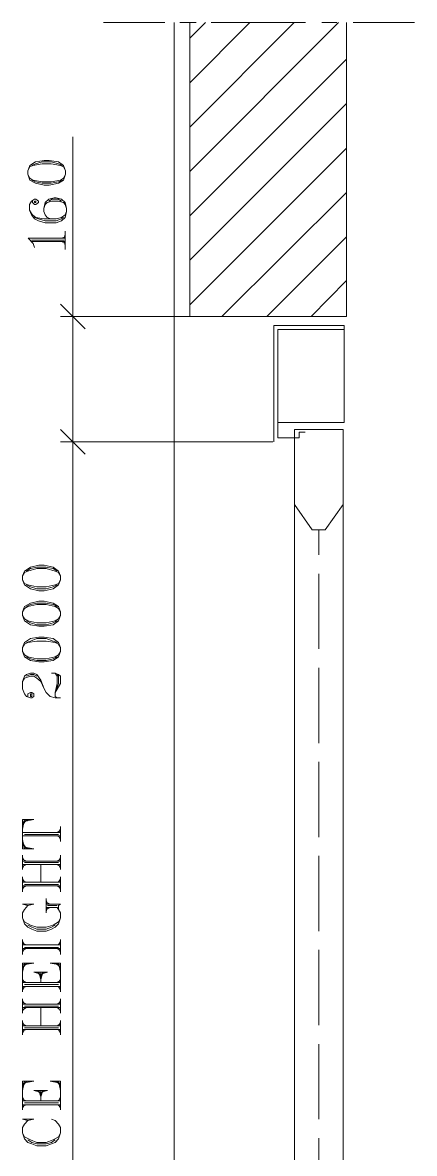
# Model space of a CAD drawing. Header units: inches. Extents: x 21 to 9510, y 4543 to 8390.
# Drawn here: x 2448 to 3073, y 6280 to 8084 of the extents above; entities that cross this region are included whole.
import ezdxf

# ---------------------------------------------------------------- set-up
doc = ezdxf.new("R2010")
doc.units = ezdxf.units.IN
doc.header["$MEASUREMENT"] = 0
doc.linetypes.add('ACAD_ISO02W100', pattern=[15, 12, -3])
doc.layers.add('DL', color=8, linetype='ACAD_ISO02W100', lineweight=0)

msp = doc.modelspace()

# ---------------------------------------------------------------- linework, layer by layer
at = {"color": 7, "linetype": 'Continuous', "lineweight": 20, "transparency": 33554666}
for p, q in [((2881.716, 7315.011, -137), (2910.208, 7275.011, -137)), ((2881.716, 7315.011, -137), (2910.208, 7275.011, -137)), ((2959.15, 7315.011, -137), (2930.657, 7275.011, -137)), ((2959.15, 7315.011, -137), (2930.657, 7275.011, -137)), ((2910.208, 7275.011, -137), (2930.657, 7275.011, -137)), ((2910.208, 7275.011, -137), (2930.657, 7275.011, -137))]:
    msp.add_line(p, q, dxfattribs=at)
at = {"color": 7, "linetype": 'Continuous', "lineweight": 20, "transparency": 33554666, "elevation": -137}
for points in [[(2577.29, 8083.553), (2675.176, 8083.553), (2675.176, 8083.553)], [(2577.29, 8083.553), (2675.176, 8083.553), (2675.176, 8083.553)], [(2689.755, 5414.593), (2689.755, 8083.553), (2689.755, 8083.553)], [(2689.755, 5414.593), (2689.755, 8083.553), (2689.755, 8083.553)], [(2699.127, 8083.553), (2725.16, 8083.553), (2725.16, 8083.553)], [(2699.127, 8083.553), (2725.16, 8083.553), (2725.16, 8083.553)], [(2714.747, 7614.949), (2714.747, 8083.553), (2714.747, 8083.553)], [(2714.747, 8058.561), (2739.739, 8083.553), (2739.739, 8083.553)], [(2714.747, 7987.75), (2810.55, 8083.553), (2810.55, 8083.553)], [(2714.747, 7916.938), (2881.362, 8083.553), (2881.362, 8083.553)], [(2714.747, 7846.127), (2952.173, 8083.553), (2952.173, 8083.553)], [(2714.747, 7614.949), (2714.747, 8083.553), (2714.747, 8083.553)], [(2714.747, 8058.561), (2739.739, 8083.553), (2739.739, 8083.553)], [(2714.747, 7987.75), (2810.55, 8083.553), (2810.55, 8083.553)], [(2714.747, 7916.938), (2881.362, 8083.553), (2881.362, 8083.553)], [(2714.747, 7846.127), (2952.173, 8083.553), (2952.173, 8083.553)], [(2749.111, 8083.553), (2899.064, 8083.553), (2899.064, 8083.553)], [(2749.111, 8083.553), (2899.064, 8083.553), (2899.064, 8083.553)], [(2925.098, 8083.553), (2949.049, 8083.553), (2949.049, 8083.553)], [(2925.098, 8083.553), (2949.049, 8083.553), (2949.049, 8083.553)], [(2964.669, 7614.949), (2964.669, 8083.553), (2964.669, 8083.553)], [(2964.669, 7614.949), (2964.669, 8083.553), (2964.669, 8083.553)], [(2975.082, 8083.553), (3072.969, 8083.553), (3072.969, 8083.553)], [(2975.082, 8083.553), (3072.969, 8083.553), (3072.969, 8083.553)], [(2714.747, 7775.316), (2964.669, 8025.238), (2964.669, 8025.238)], [(2714.747, 7775.316), (2964.669, 8025.238), (2964.669, 8025.238)], [(2714.747, 7704.505), (2964.669, 7954.427), (2964.669, 7954.427)], [(2714.747, 7704.505), (2964.669, 7954.427), (2964.669, 7954.427)], [(2528.347, 7415.011), (2528.347, 7614.949), (2528.347, 7901.318)], [(2528.347, 7415.011), (2528.347, 7614.949), (2528.347, 7901.318)], [(2714.747, 7633.693), (2964.669, 7883.615), (2964.669, 7883.615)], [(2714.747, 7633.693), (2964.669, 7883.615), (2964.669, 7883.615)], [(2511.548, 7855.469), (2505.3, 7858.593), (2493.845, 7861.717), (2479.266, 7861.717), (2468.853, 7858.593), (2462.605, 7855.469)], [(2511.548, 7855.469), (2505.3, 7858.593), (2493.845, 7861.717), (2479.266, 7861.717), (2468.853, 7858.593), (2462.605, 7855.469)], [(2516.755, 7847.139), (2513.631, 7853.387), (2508.424, 7855.469), (2493.845, 7858.593), (2479.266, 7858.593), (2464.688, 7855.469), (2459.481, 7853.387), (2456.357, 7847.139)], [(2516.755, 7847.139), (2513.631, 7853.387), (2508.424, 7855.469), (2493.845, 7858.593), (2479.266, 7858.593), (2464.688, 7855.469), (2459.481, 7853.387), (2456.357, 7847.139)], [(2456.357, 7841.932), (2459.481, 7835.684), (2464.688, 7832.56), (2479.266, 7829.436), (2493.845, 7829.436), (2508.424, 7832.56), (2513.631, 7835.684), (2516.755, 7841.932)], [(2456.357, 7841.932), (2459.481, 7835.684), (2464.688, 7832.56), (2479.266, 7829.436), (2493.845, 7829.436), (2508.424, 7832.56), (2513.631, 7835.684), (2516.755, 7841.932)], [(2462.605, 7832.56), (2468.853, 7829.436), (2479.266, 7827.353), (2493.845, 7827.353), (2505.3, 7829.436), (2511.548, 7832.56)], [(2462.605, 7832.56), (2468.853, 7829.436), (2479.266, 7827.353), (2493.845, 7827.353), (2505.3, 7829.436), (2511.548, 7832.56)], [(2765.773, 7614.949), (2964.669, 7812.804), (2964.669, 7812.804)], [(2765.773, 7614.949), (2964.669, 7812.804), (2964.669, 7812.804)], [(2464.189, 7798.86), (2464.189, 7796.777), (2467.313, 7793.653), (2469.396, 7793.653), (2473.561, 7796.777), (2473.561, 7798.86), (2469.396, 7801.984), (2467.313, 7801.984), (2462.106, 7798.86), (2458.982, 7793.653), (2458.982, 7784.281), (2462.106, 7776.992), (2467.313, 7770.744), (2473.561, 7767.62), (2483.974, 7764.496), (2501.677, 7764.496), (2510.008, 7767.62), (2516.256, 7772.826), (2518.339, 7782.198), (2518.339, 7787.405), (2516.256, 7796.777), (2510.008, 7801.984), (2501.677, 7804.067), (2498.553, 7804.067), (2490.223, 7801.984), (2483.974, 7796.777), (2481.892, 7787.405), (2481.892, 7782.198), (2483.974, 7776.992), (2487.098, 7772.826), (2493.347, 7770.744)], [(2464.189, 7798.86), (2464.189, 7796.777), (2467.313, 7793.653), (2469.396, 7793.653), (2473.561, 7796.777), (2473.561, 7798.86), (2469.396, 7801.984), (2467.313, 7801.984), (2462.106, 7798.86), (2458.982, 7793.653), (2458.982, 7784.281), (2462.106, 7776.992), (2467.313, 7770.744), (2473.561, 7767.62), (2483.974, 7764.496), (2501.677, 7764.496), (2510.008, 7767.62), (2516.256, 7772.826), (2518.339, 7782.198), (2518.339, 7787.405), (2516.256, 7796.777), (2510.008, 7801.984), (2501.677, 7804.067), (2498.553, 7804.067), (2490.223, 7801.984), (2483.974, 7796.777), (2481.892, 7787.405), (2481.892, 7782.198), (2483.974, 7776.992), (2487.098, 7772.826), (2493.347, 7770.744)], [(2518.339, 7787.405), (2516.256, 7793.653), (2513.132, 7796.777), (2504.801, 7798.86), (2495.429, 7798.86), (2487.098, 7796.777), (2483.974, 7793.653), (2481.892, 7787.405)], [(2518.339, 7787.405), (2516.256, 7793.653), (2513.132, 7796.777), (2504.801, 7798.86), (2495.429, 7798.86), (2487.098, 7796.777), (2483.974, 7793.653), (2481.892, 7787.405)], [(2510.008, 7798.86), (2504.801, 7801.984), (2495.429, 7801.984), (2490.223, 7798.86)], [(2510.008, 7798.86), (2504.801, 7801.984), (2495.429, 7801.984), (2490.223, 7798.86)], [(2458.982, 7784.281), (2462.106, 7779.074), (2464.189, 7776.992), (2469.396, 7772.826), (2481.892, 7770.744), (2501.677, 7770.744), (2510.008, 7772.826), (2516.256, 7776.992), (2518.339, 7782.198)], [(2458.982, 7784.281), (2462.106, 7779.074), (2464.189, 7776.992), (2469.396, 7772.826), (2481.892, 7770.744), (2501.677, 7770.744), (2510.008, 7772.826), (2516.256, 7776.992), (2518.339, 7782.198)], [(2467.313, 7772.826), (2473.561, 7770.744), (2483.974, 7767.62), (2501.677, 7767.62), (2510.008, 7770.744), (2513.132, 7772.826)], [(2467.313, 7772.826), (2473.561, 7770.744), (2483.974, 7767.62), (2501.677, 7767.62), (2510.008, 7770.744), (2513.132, 7772.826)], [(2516.26, 7739.675), (2456.904, 7739.675), (2465.234, 7731.344), (2467.317, 7725.096)], [(2516.26, 7739.675), (2456.904, 7739.675), (2465.234, 7731.344), (2467.317, 7725.096)], [(2462.11, 7736.551), (2514.177, 7736.551), (2514.177, 7736.551)], [(2462.11, 7736.551), (2514.177, 7736.551), (2514.177, 7736.551)], [(2510.012, 7739.675), (2516.26, 7741.758), (2516.26, 7741.758)], [(2510.012, 7739.675), (2516.26, 7741.758), (2516.26, 7741.758)], [(2514.177, 7739.675), (2516.26, 7745.923), (2516.26, 7745.923)], [(2514.177, 7739.675), (2516.26, 7745.923), (2516.26, 7745.923)], [(2516.26, 7721.972), (2516.26, 7751.13), (2516.26, 7751.13)], [(2516.26, 7721.972), (2516.26, 7751.13), (2516.26, 7751.13)], [(2837.625, 7614.949), (2964.669, 7741.993), (2964.669, 7741.993)], [(2837.625, 7614.949), (2964.669, 7741.993), (2964.669, 7741.993)], [(2462.11, 7734.468), (2516.26, 7734.468), (2516.26, 7734.468)], [(2462.11, 7734.468), (2516.26, 7734.468), (2516.26, 7734.468)], [(2510.012, 7734.468), (2516.26, 7731.344), (2516.26, 7731.344)], [(2510.012, 7734.468), (2516.26, 7731.344), (2516.26, 7731.344)], [(2514.177, 7734.468), (2516.26, 7728.22), (2516.26, 7728.22)], [(2514.177, 7734.468), (2516.26, 7728.22), (2516.26, 7728.22)], [(2908.437, 7614.949), (2964.669, 7672.223), (2964.669, 7672.223)], [(2908.437, 7614.949), (2964.669, 7672.223), (2964.669, 7672.223)], [(2548.132, 7595.164), (2508.561, 7634.735), (2508.561, 7634.735)], [(2548.132, 7595.164), (2508.561, 7634.735), (2508.561, 7634.735)], [(2791.806, 7614.949), (2508.561, 7614.949), (2508.561, 7614.949)], [(2791.806, 7614.949), (2508.561, 7614.949), (2508.561, 7614.949)], [(2714.747, 7614.949), (2964.669, 7614.949), (2964.669, 7614.949)], [(2714.747, 7614.949), (2964.669, 7614.949), (2964.669, 7614.949)], [(2848.767, 7415.011), (2848.767, 7600.37), (2855.016, 7600.37)], [(2848.767, 7415.011), (2848.767, 7600.37), (2855.016, 7600.37)], [(2855.016, 7600.37), (2960.914, 7600.37), (2960.914, 7594.122)], [(2855.016, 7600.37), (2960.914, 7600.37), (2960.914, 7594.122)], [(2855.016, 7594.122), (2889.38, 7594.122), (2898.752, 7594.122)], [(2889.38, 7421.259), (2855.016, 7421.259), (2855.016, 7594.122)], [(2855.016, 7594.122), (2889.38, 7594.122), (2898.752, 7594.122)], [(2889.38, 7421.259), (2855.016, 7421.259), (2855.016, 7594.122)], [(2548.132, 7395.226), (2508.561, 7434.797), (2508.561, 7434.797)], [(2508.561, 7434.797), (2548.132, 7395.226), (2548.132, 7395.226)], [(2548.132, 7395.226), (2508.561, 7434.797), (2508.561, 7434.797)], [(2508.561, 7434.797), (2548.132, 7395.226), (2548.132, 7395.226)], [(2881.716, 5425.007), (2881.716, 7434.797), (2959.15, 7434.797)], [(2881.716, 5425.007), (2881.716, 7434.797), (2959.15, 7434.797)], [(2889.38, 7434.797), (2898.752, 7434.797), (2898.752, 7434.797)], [(2889.38, 7434.797), (2898.752, 7434.797), (2898.752, 7434.797)], [(2889.38, 7430.632), (2898.752, 7430.632), (2898.752, 7430.632)], [(2889.38, 7421.259), (2889.38, 7430.632), (2889.38, 7430.632)], [(2889.38, 7430.632), (2898.752, 7430.632), (2898.752, 7430.632)], [(2889.38, 7421.259), (2889.38, 7430.632), (2889.38, 7430.632)], [(2959.15, 5425.007), (2959.15, 7434.797), (2959.15, 7434.797)], [(2959.15, 5425.007), (2959.15, 7434.797), (2959.15, 7434.797)], [(2817.84, 7415.011), (2508.561, 7415.011), (2508.561, 7415.011)], [(2767.855, 7415.011), (2508.561, 7415.011), (2508.561, 7415.011)], [(2817.84, 7415.011), (2508.561, 7415.011), (2508.561, 7415.011)], [(2767.855, 7415.011), (2508.561, 7415.011), (2508.561, 7415.011)], [(2528.347, 5414.593), (2528.347, 7415.011), (2528.347, 7415.011)], [(2528.347, 5414.593), (2528.347, 7415.011), (2528.347, 7415.011)], [(2689.755, 7415.011), (2846.997, 7415.011), (2846.997, 7415.011)], [(2689.755, 7415.011), (2846.997, 7415.011), (2846.997, 7415.011)], [(2508.561, 7201.536), (2505.437, 7206.743), (2500.23, 7208.826), (2485.652, 7212.991), (2471.073, 7212.991), (2456.494, 7208.826), (2451.287, 7206.743), (2448.163, 7201.536)], [(2508.561, 7201.536), (2505.437, 7206.743), (2500.23, 7208.826), (2485.652, 7212.991), (2471.073, 7212.991), (2456.494, 7208.826), (2451.287, 7206.743), (2448.163, 7201.536)], [(2503.354, 7208.826), (2497.106, 7212.991), (2485.652, 7215.074), (2471.073, 7215.074), (2460.659, 7212.991), (2454.411, 7208.826)], [(2503.354, 7208.826), (2497.106, 7212.991), (2485.652, 7215.074), (2471.073, 7215.074), (2460.659, 7212.991), (2454.411, 7208.826)], [(2448.163, 7195.288), (2451.287, 7189.04), (2456.494, 7186.958), (2471.073, 7183.833), (2485.652, 7183.833), (2500.23, 7186.958), (2505.437, 7189.04), (2508.561, 7195.288)], [(2448.163, 7195.288), (2451.287, 7189.04), (2456.494, 7186.958), (2471.073, 7183.833), (2485.652, 7183.833), (2500.23, 7186.958), (2505.437, 7189.04), (2508.561, 7195.288)], [(2454.411, 7186.958), (2460.659, 7183.833), (2471.073, 7180.709), (2485.652, 7180.709), (2497.106, 7183.833), (2503.354, 7186.958)], [(2454.411, 7186.958), (2460.659, 7183.833), (2471.073, 7180.709), (2485.652, 7180.709), (2497.106, 7183.833), (2503.354, 7186.958)], [(2508.561, 7144.262), (2505.437, 7149.469), (2500.23, 7152.593), (2485.652, 7155.717), (2471.073, 7155.717), (2456.494, 7152.593), (2451.287, 7149.469), (2448.163, 7144.262)], [(2508.561, 7144.262), (2505.437, 7149.469), (2500.23, 7152.593), (2485.652, 7155.717), (2471.073, 7155.717), (2456.494, 7152.593), (2451.287, 7149.469), (2448.163, 7144.262)], [(2503.354, 7152.593), (2497.106, 7155.717), (2485.652, 7157.8), (2471.073, 7157.8), (2460.659, 7155.717), (2454.411, 7152.593)], [(2503.354, 7152.593), (2497.106, 7155.717), (2485.652, 7157.8), (2471.073, 7157.8), (2460.659, 7155.717), (2454.411, 7152.593)], [(2448.163, 7138.014), (2451.287, 7132.808), (2456.494, 7129.684), (2471.073, 7126.56), (2485.652, 7126.56), (2500.23, 7129.684), (2505.437, 7132.808), (2508.561, 7138.014)], [(2448.163, 7138.014), (2451.287, 7132.808), (2456.494, 7129.684), (2471.073, 7126.56), (2485.652, 7126.56), (2500.23, 7129.684), (2505.437, 7132.808), (2508.561, 7138.014)], [(2454.411, 7129.684), (2460.659, 7126.56), (2471.073, 7123.436), (2485.652, 7123.436), (2497.106, 7126.56), (2503.354, 7129.684)], [(2454.411, 7129.684), (2460.659, 7126.56), (2471.073, 7123.436), (2485.652, 7123.436), (2497.106, 7126.56), (2503.354, 7129.684)], [(2508.561, 7086.989), (2505.437, 7092.195), (2500.23, 7095.319), (2485.652, 7097.402), (2471.073, 7097.402), (2456.494, 7095.319), (2451.287, 7092.195), (2448.163, 7086.989)], [(2508.561, 7086.989), (2505.437, 7092.195), (2500.23, 7095.319), (2485.652, 7097.402), (2471.073, 7097.402), (2456.494, 7095.319), (2451.287, 7092.195), (2448.163, 7086.989)], [(2503.354, 7095.319), (2497.106, 7097.402), (2485.652, 7101.567), (2471.073, 7101.567), (2460.659, 7097.402), (2454.411, 7095.319)], [(2503.354, 7095.319), (2497.106, 7097.402), (2485.652, 7101.567), (2471.073, 7101.567), (2460.659, 7097.402), (2454.411, 7095.319)], [(2448.163, 7080.741), (2451.287, 7075.534), (2456.494, 7072.41), (2471.073, 7069.286), (2485.652, 7069.286), (2500.23, 7072.41), (2505.437, 7075.534), (2508.561, 7080.741)], [(2448.163, 7080.741), (2451.287, 7075.534), (2456.494, 7072.41), (2471.073, 7069.286), (2485.652, 7069.286), (2500.23, 7072.41), (2505.437, 7075.534), (2508.561, 7080.741)], [(2454.411, 7072.41), (2460.659, 7069.286), (2471.073, 7066.162), (2485.652, 7066.162), (2497.106, 7069.286), (2503.354, 7072.41)], [(2454.411, 7072.41), (2460.659, 7069.286), (2471.073, 7066.162), (2485.652, 7066.162), (2497.106, 7069.286), (2503.354, 7072.41)], [(2456.494, 7008.888), (2456.494, 7013.053), (2460.659, 7015.136), (2462.742, 7015.136), (2465.866, 7013.053), (2465.866, 7008.888), (2462.742, 7006.805), (2460.659, 7006.805), (2454.411, 7008.888), (2451.287, 7013.053), (2448.163, 7021.384), (2448.163, 7032.839), (2451.287, 7041.17), (2454.411, 7044.294), (2460.659, 7046.376), (2465.866, 7046.376), (2471.073, 7044.294), (2477.321, 7034.922), (2482.528, 7021.384), (2485.652, 7015.136), (2491.9, 7008.888), (2500.23, 7006.805), (2508.561, 7006.805)], [(2456.494, 7008.888), (2456.494, 7013.053), (2460.659, 7015.136), (2462.742, 7015.136), (2465.866, 7013.053), (2465.866, 7008.888), (2462.742, 7006.805), (2460.659, 7006.805), (2454.411, 7008.888), (2451.287, 7013.053), (2448.163, 7021.384), (2448.163, 7032.839), (2451.287, 7041.17), (2454.411, 7044.294), (2460.659, 7046.376), (2465.866, 7046.376), (2471.073, 7044.294), (2477.321, 7034.922), (2482.528, 7021.384), (2485.652, 7015.136), (2491.9, 7008.888), (2500.23, 7006.805), (2508.561, 7006.805)], [(2448.163, 7032.839), (2451.287, 7038.046), (2460.659, 7041.17), (2465.866, 7041.17), (2471.073, 7038.046), (2477.321, 7032.839), (2482.528, 7021.384)], [(2448.163, 7032.839), (2451.287, 7038.046), (2460.659, 7041.17), (2465.866, 7041.17), (2471.073, 7038.046), (2477.321, 7032.839), (2482.528, 7021.384)], [(2454.411, 7041.17), (2460.659, 7044.294), (2465.866, 7044.294), (2471.073, 7041.17)], [(2454.411, 7041.17), (2460.659, 7044.294), (2465.866, 7044.294), (2471.073, 7041.17)], [(2493.982, 7046.376), (2500.23, 7046.376), (2505.437, 7044.294), (2508.561, 7041.17), (2508.561, 7029.715), (2500.23, 7015.136), (2505.437, 7029.715), (2505.437, 7041.17), (2503.354, 7044.294)], [(2493.982, 7046.376), (2500.23, 7046.376), (2505.437, 7044.294), (2508.561, 7041.17), (2508.561, 7029.715), (2500.23, 7015.136), (2505.437, 7029.715), (2505.437, 7041.17), (2503.354, 7044.294)], [(2503.354, 7006.805), (2500.23, 7008.888), (2500.23, 7015.136), (2503.354, 7029.715), (2503.354, 7041.17), (2500.23, 7046.376)], [(2503.354, 7006.805), (2500.23, 7008.888), (2500.23, 7015.136), (2503.354, 7029.715), (2503.354, 7041.17), (2500.23, 7046.376)], [(2465.866, 6813.116), (2448.163, 6813.116), (2448.163, 6766.255)], [(2448.163, 6797.496), (2451.287, 6813.116), (2451.287, 6813.116)], [(2448.163, 6803.744), (2454.411, 6813.116), (2454.411, 6813.116)], [(2448.163, 6806.868), (2456.494, 6813.116), (2456.494, 6813.116)], [(2448.163, 6808.95), (2465.866, 6813.116), (2465.866, 6813.116)], [(2465.866, 6813.116), (2448.163, 6813.116), (2448.163, 6766.255)], [(2448.163, 6797.496), (2451.287, 6813.116), (2451.287, 6813.116)], [(2448.163, 6803.744), (2454.411, 6813.116), (2454.411, 6813.116)], [(2448.163, 6806.868), (2456.494, 6813.116), (2456.494, 6813.116)], [(2448.163, 6808.95), (2465.866, 6813.116), (2465.866, 6813.116)], [(2508.561, 6777.71), (2508.561, 6801.661), (2508.561, 6801.661)], [(2508.561, 6777.71), (2508.561, 6801.661), (2508.561, 6801.661)], [(2448.163, 6792.289), (2508.561, 6792.289), (2508.561, 6792.289)], [(2448.163, 6792.289), (2508.561, 6792.289), (2508.561, 6792.289)], [(2448.163, 6787.082), (2508.561, 6787.082), (2508.561, 6787.082)], [(2448.163, 6787.082), (2508.561, 6787.082), (2508.561, 6787.082)], [(2448.163, 6780.834), (2451.287, 6766.255), (2451.287, 6766.255)], [(2448.163, 6780.834), (2451.287, 6766.255), (2451.287, 6766.255)], [(2451.287, 6789.165), (2505.437, 6789.165), (2505.437, 6789.165)], [(2451.287, 6789.165), (2505.437, 6789.165), (2505.437, 6789.165)], [(2503.354, 6792.289), (2508.561, 6795.413), (2508.561, 6795.413)], [(2503.354, 6792.289), (2508.561, 6795.413), (2508.561, 6795.413)], [(2503.354, 6787.082), (2508.561, 6783.958), (2508.561, 6783.958)], [(2503.354, 6787.082), (2508.561, 6783.958), (2508.561, 6783.958)], [(2505.437, 6792.289), (2508.561, 6797.496), (2508.561, 6797.496)], [(2505.437, 6792.289), (2508.561, 6797.496), (2508.561, 6797.496)], [(2505.437, 6787.082), (2508.561, 6780.834), (2508.561, 6780.834)], [(2505.437, 6787.082), (2508.561, 6780.834), (2508.561, 6780.834)], [(2448.163, 6775.627), (2454.411, 6766.255), (2454.411, 6766.255)], [(2448.163, 6775.627), (2454.411, 6766.255), (2454.411, 6766.255)], [(2448.163, 6772.503), (2456.494, 6766.255), (2456.494, 6766.255)], [(2448.163, 6772.503), (2456.494, 6766.255), (2456.494, 6766.255)], [(2448.163, 6769.379), (2465.866, 6766.255), (2465.866, 6766.255)], [(2448.163, 6769.379), (2465.866, 6766.255), (2465.866, 6766.255)], [(2448.163, 6766.255), (2465.866, 6766.255), (2465.866, 6766.255)], [(2448.163, 6766.255), (2465.866, 6766.255), (2465.866, 6766.255)], [(2448.163, 6732.932), (2448.163, 6755.842), (2448.163, 6755.842)], [(2448.163, 6732.932), (2448.163, 6755.842), (2448.163, 6755.842)], [(2448.163, 6752.718), (2451.287, 6746.47), (2451.287, 6746.47)], [(2448.163, 6752.718), (2451.287, 6746.47), (2451.287, 6746.47)], [(2448.163, 6749.594), (2454.411, 6746.47), (2454.411, 6746.47)], [(2448.163, 6749.594), (2454.411, 6746.47), (2454.411, 6746.47)], [(2448.163, 6746.47), (2508.561, 6746.47), (2508.561, 6746.47)], [(2448.163, 6746.47), (2508.561, 6746.47), (2508.561, 6746.47)], [(2451.287, 6744.387), (2505.437, 6744.387), (2505.437, 6744.387)], [(2451.287, 6744.387), (2505.437, 6744.387), (2505.437, 6744.387)], [(2503.354, 6746.47), (2508.561, 6749.594), (2508.561, 6749.594)], [(2503.354, 6746.47), (2508.561, 6749.594), (2508.561, 6749.594)], [(2505.437, 6746.47), (2508.561, 6752.718), (2508.561, 6752.718)], [(2505.437, 6746.47), (2508.561, 6752.718), (2508.561, 6752.718)], [(2508.561, 6732.932), (2508.561, 6755.842), (2508.561, 6755.842)], [(2508.561, 6732.932), (2508.561, 6755.842), (2508.561, 6755.842)], [(2448.163, 6741.263), (2508.561, 6741.263), (2508.561, 6741.263)], [(2448.163, 6735.015), (2451.287, 6741.263), (2451.287, 6741.263)], [(2448.163, 6738.139), (2454.411, 6741.263), (2454.411, 6741.263)], [(2448.163, 6741.263), (2508.561, 6741.263), (2508.561, 6741.263)], [(2448.163, 6735.015), (2451.287, 6741.263), (2451.287, 6741.263)], [(2448.163, 6738.139), (2454.411, 6741.263), (2454.411, 6741.263)], [(2477.321, 6713.147), (2477.321, 6741.263), (2477.321, 6741.263)], [(2477.321, 6713.147), (2477.321, 6741.263), (2477.321, 6741.263)], [(2503.354, 6741.263), (2508.561, 6738.139), (2508.561, 6738.139)], [(2503.354, 6741.263), (2508.561, 6738.139), (2508.561, 6738.139)], [(2505.437, 6741.263), (2508.561, 6735.015), (2508.561, 6735.015)], [(2505.437, 6741.263), (2508.561, 6735.015), (2508.561, 6735.015)], [(2448.163, 6697.527), (2448.163, 6721.478), (2448.163, 6721.478)], [(2448.163, 6697.527), (2448.163, 6721.478), (2448.163, 6721.478)], [(2448.163, 6718.354), (2451.287, 6713.147), (2451.287, 6713.147)], [(2448.163, 6718.354), (2451.287, 6713.147), (2451.287, 6713.147)], [(2448.163, 6715.23), (2454.411, 6713.147), (2454.411, 6713.147)], [(2448.163, 6715.23), (2454.411, 6713.147), (2454.411, 6713.147)], [(2448.163, 6713.147), (2508.561, 6713.147), (2508.561, 6713.147)], [(2448.163, 6713.147), (2508.561, 6713.147), (2508.561, 6713.147)], [(2451.287, 6708.981), (2505.437, 6708.981), (2505.437, 6708.981)], [(2451.287, 6708.981), (2505.437, 6708.981), (2505.437, 6708.981)], [(2503.354, 6713.147), (2508.561, 6715.23), (2508.561, 6715.23)], [(2503.354, 6713.147), (2508.561, 6715.23), (2508.561, 6715.23)], [(2505.437, 6713.147), (2508.561, 6718.354), (2508.561, 6718.354)], [(2505.437, 6713.147), (2508.561, 6718.354), (2508.561, 6718.354)], [(2508.561, 6697.527), (2508.561, 6721.478), (2508.561, 6721.478)], [(2508.561, 6697.527), (2508.561, 6721.478), (2508.561, 6721.478)], [(2448.163, 6706.899), (2508.561, 6706.899), (2508.561, 6706.899)], [(2448.163, 6701.692), (2451.287, 6706.899), (2451.287, 6706.899)], [(2448.163, 6703.775), (2454.411, 6706.899), (2454.411, 6706.899)], [(2448.163, 6706.899), (2508.561, 6706.899), (2508.561, 6706.899)], [(2448.163, 6701.692), (2451.287, 6706.899), (2451.287, 6706.899)], [(2448.163, 6703.775), (2454.411, 6706.899), (2454.411, 6706.899)], [(2503.354, 6706.899), (2508.561, 6703.775), (2508.561, 6703.775)], [(2503.354, 6706.899), (2508.561, 6703.775), (2508.561, 6703.775)], [(2505.437, 6706.899), (2508.561, 6701.692), (2508.561, 6701.692)], [(2505.437, 6706.899), (2508.561, 6701.692), (2508.561, 6701.692)], [(2456.494, 6675.659), (2448.163, 6677.741), (2465.866, 6677.741), (2456.494, 6675.659), (2451.287, 6669.41), (2448.163, 6664.204), (2448.163, 6655.873), (2451.287, 6646.501), (2456.494, 6641.294), (2462.742, 6638.17), (2471.073, 6635.046), (2485.652, 6635.046), (2493.982, 6638.17), (2500.23, 6641.294), (2505.437, 6646.501), (2508.561, 6655.873), (2508.561, 6664.204), (2505.437, 6669.41), (2505.437, 6675.659), (2508.561, 6677.741), (2485.652, 6677.741)], [(2456.494, 6675.659), (2448.163, 6677.741), (2465.866, 6677.741), (2456.494, 6675.659), (2451.287, 6669.41), (2448.163, 6664.204), (2448.163, 6655.873), (2451.287, 6646.501), (2456.494, 6641.294), (2462.742, 6638.17), (2471.073, 6635.046), (2485.652, 6635.046), (2493.982, 6638.17), (2500.23, 6641.294), (2505.437, 6646.501), (2508.561, 6655.873), (2508.561, 6664.204), (2505.437, 6669.41), (2505.437, 6675.659), (2508.561, 6677.741), (2485.652, 6677.741)], [(2485.652, 6664.204), (2485.652, 6687.113), (2485.652, 6687.113)], [(2485.652, 6664.204), (2485.652, 6687.113), (2485.652, 6687.113)], [(2485.652, 6683.989), (2487.734, 6677.741), (2487.734, 6677.741)], [(2485.652, 6683.989), (2487.734, 6677.741), (2487.734, 6677.741)], [(2485.652, 6680.865), (2491.9, 6677.741), (2491.9, 6677.741)], [(2485.652, 6680.865), (2491.9, 6677.741), (2491.9, 6677.741)], [(2485.652, 6672.535), (2503.354, 6672.535), (2505.437, 6669.41)], [(2485.652, 6666.286), (2487.734, 6672.535), (2487.734, 6672.535)], [(2485.652, 6669.41), (2491.9, 6672.535), (2491.9, 6672.535)], [(2485.652, 6672.535), (2503.354, 6672.535), (2505.437, 6669.41)], [(2485.652, 6666.286), (2487.734, 6672.535), (2487.734, 6672.535)], [(2485.652, 6669.41), (2491.9, 6672.535), (2491.9, 6672.535)], [(2487.734, 6675.659), (2503.354, 6675.659), (2503.354, 6675.659)], [(2487.734, 6675.659), (2503.354, 6675.659), (2503.354, 6675.659)], [(2448.163, 6655.873), (2451.287, 6649.625), (2460.659, 6644.418), (2471.073, 6641.294), (2485.652, 6641.294), (2497.106, 6644.418), (2505.437, 6649.625), (2508.561, 6655.873)], [(2448.163, 6655.873), (2451.287, 6649.625), (2460.659, 6644.418), (2471.073, 6641.294), (2485.652, 6641.294), (2497.106, 6644.418), (2505.437, 6649.625), (2508.561, 6655.873)], [(2456.494, 6644.418), (2462.742, 6641.294), (2471.073, 6638.17), (2485.652, 6638.17), (2493.982, 6641.294), (2500.23, 6644.418)], [(2456.494, 6644.418), (2462.742, 6641.294), (2471.073, 6638.17), (2485.652, 6638.17), (2493.982, 6641.294), (2500.23, 6644.418)], [(2448.163, 6597.558), (2448.163, 6621.509), (2448.163, 6621.509)], [(2448.163, 6597.558), (2448.163, 6621.509), (2448.163, 6621.509)], [(2448.163, 6618.385), (2451.287, 6613.178), (2451.287, 6613.178)], [(2448.163, 6618.385), (2451.287, 6613.178), (2451.287, 6613.178)], [(2505.437, 6613.178), (2508.561, 6618.385), (2508.561, 6618.385)], [(2505.437, 6613.178), (2508.561, 6618.385), (2508.561, 6618.385)], [(2508.561, 6597.558), (2508.561, 6621.509), (2508.561, 6621.509)], [(2508.561, 6597.558), (2508.561, 6621.509), (2508.561, 6621.509)], [(2448.163, 6615.261), (2454.411, 6613.178), (2454.411, 6613.178)], [(2448.163, 6615.261), (2454.411, 6613.178), (2454.411, 6613.178)], [(2448.163, 6613.178), (2508.561, 6613.178), (2508.561, 6613.178)], [(2448.163, 6613.178), (2508.561, 6613.178), (2508.561, 6613.178)], [(2448.163, 6606.93), (2508.561, 6606.93), (2508.561, 6606.93)], [(2448.163, 6601.723), (2451.287, 6606.93), (2451.287, 6606.93)], [(2448.163, 6603.806), (2454.411, 6606.93), (2454.411, 6606.93)], [(2448.163, 6606.93), (2508.561, 6606.93), (2508.561, 6606.93)], [(2448.163, 6601.723), (2451.287, 6606.93), (2451.287, 6606.93)], [(2448.163, 6603.806), (2454.411, 6606.93), (2454.411, 6606.93)], [(2451.287, 6609.013), (2505.437, 6609.013), (2505.437, 6609.013)], [(2451.287, 6609.013), (2505.437, 6609.013), (2505.437, 6609.013)], [(2503.354, 6613.178), (2508.561, 6615.261), (2508.561, 6615.261)], [(2503.354, 6613.178), (2508.561, 6615.261), (2508.561, 6615.261)], [(2503.354, 6606.93), (2508.561, 6603.806), (2508.561, 6603.806)], [(2503.354, 6606.93), (2508.561, 6603.806), (2508.561, 6603.806)], [(2505.437, 6606.93), (2508.561, 6601.723), (2508.561, 6601.723)], [(2505.437, 6606.93), (2508.561, 6601.723), (2508.561, 6601.723)], [(2448.163, 6538.201), (2448.163, 6584.02), (2465.866, 6584.02)], [(2448.163, 6569.442), (2451.287, 6584.02), (2451.287, 6584.02)], [(2448.163, 6575.69), (2454.411, 6584.02), (2454.411, 6584.02)], [(2448.163, 6577.772), (2456.494, 6584.02), (2456.494, 6584.02)], [(2448.163, 6580.896), (2465.866, 6584.02), (2465.866, 6584.02)], [(2448.163, 6538.201), (2448.163, 6584.02), (2465.866, 6584.02)], [(2448.163, 6569.442), (2451.287, 6584.02), (2451.287, 6584.02)], [(2448.163, 6575.69), (2454.411, 6584.02), (2454.411, 6584.02)], [(2448.163, 6577.772), (2456.494, 6584.02), (2456.494, 6584.02)], [(2448.163, 6580.896), (2465.866, 6584.02), (2465.866, 6584.02)], [(2508.561, 6538.201), (2508.561, 6584.02), (2491.9, 6584.02)], [(2508.561, 6580.896), (2491.9, 6584.02), (2491.9, 6584.02)], [(2508.561, 6538.201), (2508.561, 6584.02), (2491.9, 6584.02)], [(2508.561, 6580.896), (2491.9, 6584.02), (2491.9, 6584.02)], [(2508.561, 6577.772), (2500.23, 6584.02), (2500.23, 6584.02)], [(2508.561, 6577.772), (2500.23, 6584.02), (2500.23, 6584.02)], [(2508.561, 6575.69), (2503.354, 6584.02), (2503.354, 6584.02)], [(2508.561, 6575.69), (2503.354, 6584.02), (2503.354, 6584.02)], [(2508.561, 6569.442), (2505.437, 6584.02), (2505.437, 6584.02)], [(2508.561, 6569.442), (2505.437, 6584.02), (2505.437, 6584.02)], [(2465.866, 6569.442), (2487.734, 6569.442), (2487.734, 6569.442)], [(2465.866, 6569.442), (2477.321, 6566.318), (2487.734, 6569.442)], [(2465.866, 6569.442), (2487.734, 6569.442), (2487.734, 6569.442)], [(2465.866, 6569.442), (2477.321, 6566.318), (2487.734, 6569.442)], [(2471.073, 6569.442), (2477.321, 6564.235), (2482.528, 6569.442)], [(2471.073, 6569.442), (2477.321, 6564.235), (2482.528, 6569.442)], [(2474.197, 6569.442), (2477.321, 6557.987), (2480.445, 6569.442)], [(2474.197, 6569.442), (2477.321, 6557.987), (2480.445, 6569.442)], [(2477.321, 6552.78), (2477.321, 6569.442), (2477.321, 6569.442)], [(2477.321, 6552.78), (2477.321, 6569.442), (2477.321, 6569.442)], [(2448.163, 6557.987), (2451.287, 6552.78), (2451.287, 6552.78)], [(2448.163, 6557.987), (2451.287, 6552.78), (2451.287, 6552.78)], [(2448.163, 6555.904), (2454.411, 6552.78), (2454.411, 6552.78)], [(2448.163, 6555.904), (2454.411, 6552.78), (2454.411, 6552.78)], [(2448.163, 6552.78), (2508.561, 6552.78), (2508.561, 6552.78)], [(2448.163, 6552.78), (2508.561, 6552.78), (2508.561, 6552.78)], [(2448.163, 6546.532), (2508.561, 6546.532), (2508.561, 6546.532)], [(2448.163, 6541.325), (2451.287, 6546.532), (2451.287, 6546.532)], [(2448.163, 6544.449), (2454.411, 6546.532), (2454.411, 6546.532)], [(2448.163, 6546.532), (2508.561, 6546.532), (2508.561, 6546.532)], [(2448.163, 6541.325), (2451.287, 6546.532), (2451.287, 6546.532)], [(2448.163, 6544.449), (2454.411, 6546.532), (2454.411, 6546.532)], [(2451.287, 6549.656), (2505.437, 6549.656), (2505.437, 6549.656)], [(2451.287, 6549.656), (2505.437, 6549.656), (2505.437, 6549.656)], [(2503.354, 6552.78), (2508.561, 6555.904), (2508.561, 6555.904)], [(2503.354, 6552.78), (2508.561, 6555.904), (2508.561, 6555.904)], [(2503.354, 6546.532), (2508.561, 6544.449), (2508.561, 6544.449)], [(2503.354, 6546.532), (2508.561, 6544.449), (2508.561, 6544.449)], [(2505.437, 6552.78), (2508.561, 6557.987), (2508.561, 6557.987)], [(2505.437, 6552.78), (2508.561, 6557.987), (2508.561, 6557.987)], [(2505.437, 6546.532), (2508.561, 6541.325), (2508.561, 6541.325)], [(2505.437, 6546.532), (2508.561, 6541.325), (2508.561, 6541.325)], [(2448.163, 6503.837), (2448.163, 6526.747), (2448.163, 6526.747)], [(2448.163, 6503.837), (2448.163, 6526.747), (2448.163, 6526.747)], [(2448.163, 6523.623), (2451.287, 6518.416), (2451.287, 6518.416)], [(2448.163, 6523.623), (2451.287, 6518.416), (2451.287, 6518.416)], [(2448.163, 6521.54), (2454.411, 6518.416), (2454.411, 6518.416)], [(2448.163, 6521.54), (2454.411, 6518.416), (2454.411, 6518.416)], [(2448.163, 6518.416), (2508.561, 6518.416), (2508.561, 6518.416)], [(2448.163, 6518.416), (2508.561, 6518.416), (2508.561, 6518.416)], [(2448.163, 6513.209), (2508.561, 6513.209), (2508.561, 6513.209)], [(2448.163, 6506.961), (2451.287, 6513.209), (2451.287, 6513.209)], [(2448.163, 6509.044), (2454.411, 6513.209), (2454.411, 6513.209)], [(2448.163, 6513.209), (2508.561, 6513.209), (2508.561, 6513.209)], [(2448.163, 6506.961), (2451.287, 6513.209), (2451.287, 6513.209)], [(2448.163, 6509.044), (2454.411, 6513.209), (2454.411, 6513.209)], [(2451.287, 6515.292), (2505.437, 6515.292), (2505.437, 6515.292)], [(2451.287, 6515.292), (2505.437, 6515.292), (2505.437, 6515.292)], [(2477.321, 6484.052), (2477.321, 6513.209), (2477.321, 6513.209)], [(2477.321, 6484.052), (2477.321, 6513.209), (2477.321, 6513.209)], [(2503.354, 6518.416), (2508.561, 6521.54), (2508.561, 6521.54)], [(2503.354, 6518.416), (2508.561, 6521.54), (2508.561, 6521.54)], [(2503.354, 6513.209), (2508.561, 6509.044), (2508.561, 6509.044)], [(2503.354, 6513.209), (2508.561, 6509.044), (2508.561, 6509.044)], [(2505.437, 6518.416), (2508.561, 6523.623), (2508.561, 6523.623)], [(2505.437, 6518.416), (2508.561, 6523.623), (2508.561, 6523.623)], [(2505.437, 6513.209), (2508.561, 6506.961), (2508.561, 6506.961)], [(2505.437, 6513.209), (2508.561, 6506.961), (2508.561, 6506.961)], [(2508.561, 6503.837), (2508.561, 6526.747), (2508.561, 6526.747)], [(2508.561, 6503.837), (2508.561, 6526.747), (2508.561, 6526.747)], [(2448.163, 6469.473), (2448.163, 6492.382), (2448.163, 6492.382)], [(2448.163, 6469.473), (2448.163, 6492.382), (2448.163, 6492.382)], [(2508.561, 6469.473), (2508.561, 6492.382), (2508.561, 6492.382)], [(2508.561, 6469.473), (2508.561, 6492.382), (2508.561, 6492.382)], [(2448.163, 6489.258), (2451.287, 6484.052), (2451.287, 6484.052)], [(2448.163, 6489.258), (2451.287, 6484.052), (2451.287, 6484.052)], [(2448.163, 6487.176), (2454.411, 6484.052), (2454.411, 6484.052)], [(2448.163, 6487.176), (2454.411, 6484.052), (2454.411, 6484.052)], [(2448.163, 6484.052), (2508.561, 6484.052), (2508.561, 6484.052)], [(2448.163, 6484.052), (2508.561, 6484.052), (2508.561, 6484.052)], [(2448.163, 6477.804), (2508.561, 6477.804), (2508.561, 6477.804)], [(2448.163, 6472.597), (2451.287, 6477.804), (2451.287, 6477.804)], [(2448.163, 6475.721), (2454.411, 6477.804), (2454.411, 6477.804)], [(2448.163, 6477.804), (2508.561, 6477.804), (2508.561, 6477.804)], [(2448.163, 6472.597), (2451.287, 6477.804), (2451.287, 6477.804)], [(2448.163, 6475.721), (2454.411, 6477.804), (2454.411, 6477.804)], [(2451.287, 6480.928), (2505.437, 6480.928), (2505.437, 6480.928)], [(2451.287, 6480.928), (2505.437, 6480.928), (2505.437, 6480.928)], [(2503.354, 6484.052), (2508.561, 6487.176), (2508.561, 6487.176)], [(2503.354, 6484.052), (2508.561, 6487.176), (2508.561, 6487.176)], [(2503.354, 6477.804), (2508.561, 6475.721), (2508.561, 6475.721)], [(2503.354, 6477.804), (2508.561, 6475.721), (2508.561, 6475.721)], [(2505.437, 6484.052), (2508.561, 6489.258), (2508.561, 6489.258)], [(2505.437, 6484.052), (2508.561, 6489.258), (2508.561, 6489.258)], [(2505.437, 6477.804), (2508.561, 6472.597), (2508.561, 6472.597)], [(2505.437, 6477.804), (2508.561, 6472.597), (2508.561, 6472.597)], [(2448.163, 6349.718), (2448.163, 6395.538), (2465.866, 6395.538)], [(2448.163, 6380.959), (2451.287, 6395.538), (2451.287, 6395.538)], [(2448.163, 6387.207), (2454.411, 6395.538), (2454.411, 6395.538)], [(2448.163, 6390.331), (2456.494, 6395.538), (2456.494, 6395.538)], [(2448.163, 6392.413), (2465.866, 6395.538), (2465.866, 6395.538)], [(2448.163, 6349.718), (2448.163, 6395.538), (2465.866, 6395.538)], [(2448.163, 6380.959), (2451.287, 6395.538), (2451.287, 6395.538)], [(2448.163, 6387.207), (2454.411, 6395.538), (2454.411, 6395.538)], [(2448.163, 6390.331), (2456.494, 6395.538), (2456.494, 6395.538)], [(2448.163, 6392.413), (2465.866, 6395.538), (2465.866, 6395.538)], [(2508.561, 6349.718), (2508.561, 6395.538), (2491.9, 6395.538)], [(2508.561, 6392.413), (2491.9, 6395.538), (2491.9, 6395.538)], [(2508.561, 6349.718), (2508.561, 6395.538), (2491.9, 6395.538)], [(2508.561, 6392.413), (2491.9, 6395.538), (2491.9, 6395.538)], [(2508.561, 6390.331), (2500.23, 6395.538), (2500.23, 6395.538)], [(2508.561, 6390.331), (2500.23, 6395.538), (2500.23, 6395.538)], [(2508.561, 6387.207), (2503.354, 6395.538), (2503.354, 6395.538)], [(2508.561, 6387.207), (2503.354, 6395.538), (2503.354, 6395.538)], [(2508.561, 6380.959), (2505.437, 6395.538), (2505.437, 6395.538)], [(2508.561, 6380.959), (2505.437, 6395.538), (2505.437, 6395.538)], [(2448.163, 6370.545), (2451.287, 6364.297), (2451.287, 6364.297)], [(2448.163, 6370.545), (2451.287, 6364.297), (2451.287, 6364.297)], [(2448.163, 6366.38), (2454.411, 6364.297), (2454.411, 6364.297)], [(2448.163, 6366.38), (2454.411, 6364.297), (2454.411, 6364.297)], [(2465.866, 6380.959), (2487.734, 6380.959), (2487.734, 6380.959)], [(2465.866, 6380.959), (2477.321, 6377.835), (2487.734, 6380.959)], [(2465.866, 6380.959), (2487.734, 6380.959), (2487.734, 6380.959)], [(2465.866, 6380.959), (2477.321, 6377.835), (2487.734, 6380.959)], [(2471.073, 6380.959), (2477.321, 6375.752), (2482.528, 6380.959)], [(2471.073, 6380.959), (2477.321, 6375.752), (2482.528, 6380.959)], [(2474.197, 6380.959), (2477.321, 6370.545), (2480.445, 6380.959)], [(2474.197, 6380.959), (2477.321, 6370.545), (2480.445, 6380.959)], [(2477.321, 6364.297), (2477.321, 6380.959), (2477.321, 6380.959)], [(2477.321, 6364.297), (2477.321, 6380.959), (2477.321, 6380.959)], [(2503.354, 6364.297), (2508.561, 6366.38), (2508.561, 6366.38)], [(2503.354, 6364.297), (2508.561, 6366.38), (2508.561, 6366.38)], [(2505.437, 6364.297), (2508.561, 6370.545), (2508.561, 6370.545)], [(2505.437, 6364.297), (2508.561, 6370.545), (2508.561, 6370.545)], [(2448.163, 6364.297), (2508.561, 6364.297), (2508.561, 6364.297)], [(2448.163, 6364.297), (2508.561, 6364.297), (2508.561, 6364.297)], [(2448.163, 6358.049), (2508.561, 6358.049), (2508.561, 6358.049)], [(2448.163, 6352.842), (2451.287, 6358.049), (2451.287, 6358.049)], [(2448.163, 6355.967), (2454.411, 6358.049), (2454.411, 6358.049)], [(2448.163, 6358.049), (2508.561, 6358.049), (2508.561, 6358.049)], [(2448.163, 6352.842), (2451.287, 6358.049), (2451.287, 6358.049)], [(2448.163, 6355.967), (2454.411, 6358.049), (2454.411, 6358.049)], [(2451.287, 6361.173), (2505.437, 6361.173), (2505.437, 6361.173)], [(2451.287, 6361.173), (2505.437, 6361.173), (2505.437, 6361.173)], [(2503.354, 6358.049), (2508.561, 6355.967), (2508.561, 6355.967)], [(2503.354, 6358.049), (2508.561, 6355.967), (2508.561, 6355.967)], [(2505.437, 6358.049), (2508.561, 6352.842), (2508.561, 6352.842)], [(2505.437, 6358.049), (2508.561, 6352.842), (2508.561, 6352.842)], [(2456.494, 6333.057), (2448.163, 6335.14), (2465.866, 6335.14), (2456.494, 6333.057), (2451.287, 6326.809), (2448.163, 6321.602), (2448.163, 6313.271), (2451.287, 6303.899), (2456.494, 6297.651), (2462.742, 6295.569), (2471.073, 6292.445), (2485.652, 6292.445), (2493.982, 6295.569), (2500.23, 6297.651), (2505.437, 6303.899), (2508.561, 6313.271), (2508.561, 6321.602), (2505.437, 6326.809), (2500.23, 6333.057), (2493.982, 6335.14)], [(2456.494, 6333.057), (2448.163, 6335.14), (2465.866, 6335.14), (2456.494, 6333.057), (2451.287, 6326.809), (2448.163, 6321.602), (2448.163, 6313.271), (2451.287, 6303.899), (2456.494, 6297.651), (2462.742, 6295.569), (2471.073, 6292.445), (2485.652, 6292.445), (2493.982, 6295.569), (2500.23, 6297.651), (2505.437, 6303.899), (2508.561, 6313.271), (2508.561, 6321.602), (2505.437, 6326.809), (2500.23, 6333.057), (2493.982, 6335.14)], [(2448.163, 6313.271), (2451.287, 6307.023), (2460.659, 6301.817), (2471.073, 6297.651), (2485.652, 6297.651), (2497.106, 6301.817), (2505.437, 6307.023), (2508.561, 6313.271)], [(2448.163, 6313.271), (2451.287, 6307.023), (2460.659, 6301.817), (2471.073, 6297.651), (2485.652, 6297.651), (2497.106, 6301.817), (2505.437, 6307.023), (2508.561, 6313.271)], [(2456.494, 6301.817), (2462.742, 6297.651), (2471.073, 6295.569), (2485.652, 6295.569), (2493.982, 6297.651), (2500.23, 6301.817)], [(2456.494, 6301.817), (2462.742, 6297.651), (2471.073, 6295.569), (2485.652, 6295.569), (2493.982, 6297.651), (2500.23, 6301.817)]]:
    msp.add_lwpolyline(points, dxfattribs=at)
for points in [[(2456.357, 7841.932), (2459.481, 7832.56), (2468.853, 7827.353), (2482.39, 7824.229), (2490.721, 7824.229), (2505.3, 7827.353), (2513.631, 7832.56), (2516.755, 7841.932), (2516.755, 7847.139), (2513.631, 7855.469), (2505.3, 7861.717), (2490.721, 7863.8), (2482.39, 7863.8), (2468.853, 7861.717), (2459.481, 7855.469), (2456.357, 7847.139)], [(2456.357, 7841.932), (2459.481, 7832.56), (2468.853, 7827.353), (2482.39, 7824.229), (2490.721, 7824.229), (2505.3, 7827.353), (2513.631, 7832.56), (2516.755, 7841.932), (2516.755, 7847.139), (2513.631, 7855.469), (2505.3, 7861.717), (2490.721, 7863.8), (2482.39, 7863.8), (2468.853, 7861.717), (2459.481, 7855.469), (2456.357, 7847.139)], [(2467.313, 7796.777), (2469.396, 7796.777), (2469.396, 7798.86), (2467.313, 7798.86)], [(2467.313, 7796.777), (2469.396, 7796.777), (2469.396, 7798.86), (2467.313, 7798.86)], [(2855.016, 7594.122), (2960.914, 7594.122), (2960.914, 7445.723), (2855.016, 7445.723)], [(2855.016, 7594.122), (2960.914, 7594.122), (2960.914, 7445.723), (2855.016, 7445.723)], [(2448.163, 7195.288), (2451.287, 7186.958), (2460.659, 7180.709), (2474.197, 7177.585), (2482.528, 7177.585), (2497.106, 7180.709), (2505.437, 7186.958), (2508.561, 7195.288), (2508.561, 7201.536), (2505.437, 7208.826), (2497.106, 7215.074), (2482.528, 7218.198), (2474.197, 7218.198), (2460.659, 7215.074), (2451.287, 7208.826), (2448.163, 7201.536)], [(2448.163, 7195.288), (2451.287, 7186.958), (2460.659, 7180.709), (2474.197, 7177.585), (2482.528, 7177.585), (2497.106, 7180.709), (2505.437, 7186.958), (2508.561, 7195.288), (2508.561, 7201.536), (2505.437, 7208.826), (2497.106, 7215.074), (2482.528, 7218.198), (2474.197, 7218.198), (2460.659, 7215.074), (2451.287, 7208.826), (2448.163, 7201.536)], [(2448.163, 7138.014), (2451.287, 7129.684), (2460.659, 7123.436), (2474.197, 7121.353), (2482.528, 7121.353), (2497.106, 7123.436), (2505.437, 7129.684), (2508.561, 7138.014), (2508.561, 7144.262), (2505.437, 7152.593), (2497.106, 7157.8), (2482.528, 7160.924), (2474.197, 7160.924), (2460.659, 7157.8), (2451.287, 7152.593), (2448.163, 7144.262)], [(2448.163, 7138.014), (2451.287, 7129.684), (2460.659, 7123.436), (2474.197, 7121.353), (2482.528, 7121.353), (2497.106, 7123.436), (2505.437, 7129.684), (2508.561, 7138.014), (2508.561, 7144.262), (2505.437, 7152.593), (2497.106, 7157.8), (2482.528, 7160.924), (2474.197, 7160.924), (2460.659, 7157.8), (2451.287, 7152.593), (2448.163, 7144.262)], [(2448.163, 7080.741), (2451.287, 7072.41), (2460.659, 7066.162), (2474.197, 7064.079), (2482.528, 7064.079), (2497.106, 7066.162), (2505.437, 7072.41), (2508.561, 7080.741), (2508.561, 7086.989), (2505.437, 7095.319), (2497.106, 7101.567), (2482.528, 7103.65), (2474.197, 7103.65), (2460.659, 7101.567), (2451.287, 7095.319), (2448.163, 7086.989)], [(2448.163, 7080.741), (2451.287, 7072.41), (2460.659, 7066.162), (2474.197, 7064.079), (2482.528, 7064.079), (2497.106, 7066.162), (2505.437, 7072.41), (2508.561, 7080.741), (2508.561, 7086.989), (2505.437, 7095.319), (2497.106, 7101.567), (2482.528, 7103.65), (2474.197, 7103.65), (2460.659, 7101.567), (2451.287, 7095.319), (2448.163, 7086.989)], [(2460.659, 7008.888), (2462.742, 7008.888), (2462.742, 7013.053), (2460.659, 7013.053)], [(2460.659, 7008.888), (2462.742, 7008.888), (2462.742, 7013.053), (2460.659, 7013.053)]]:
    msp.add_lwpolyline(points, close=True, dxfattribs=at)
at = {"layer": 'DL', "color": 18, "ltscale": 10, "true_color": 0x000000, "transparency": 33554666}
msp.add_line((2920.433, 5584.792, -137), (2920.433, 7275.011, -137), dxfattribs=at)
msp.add_line((2920.433, 5584.792, -137), (2920.433, 7275.011, -137), dxfattribs=at)

doc.saveas('drawing.dxf')
